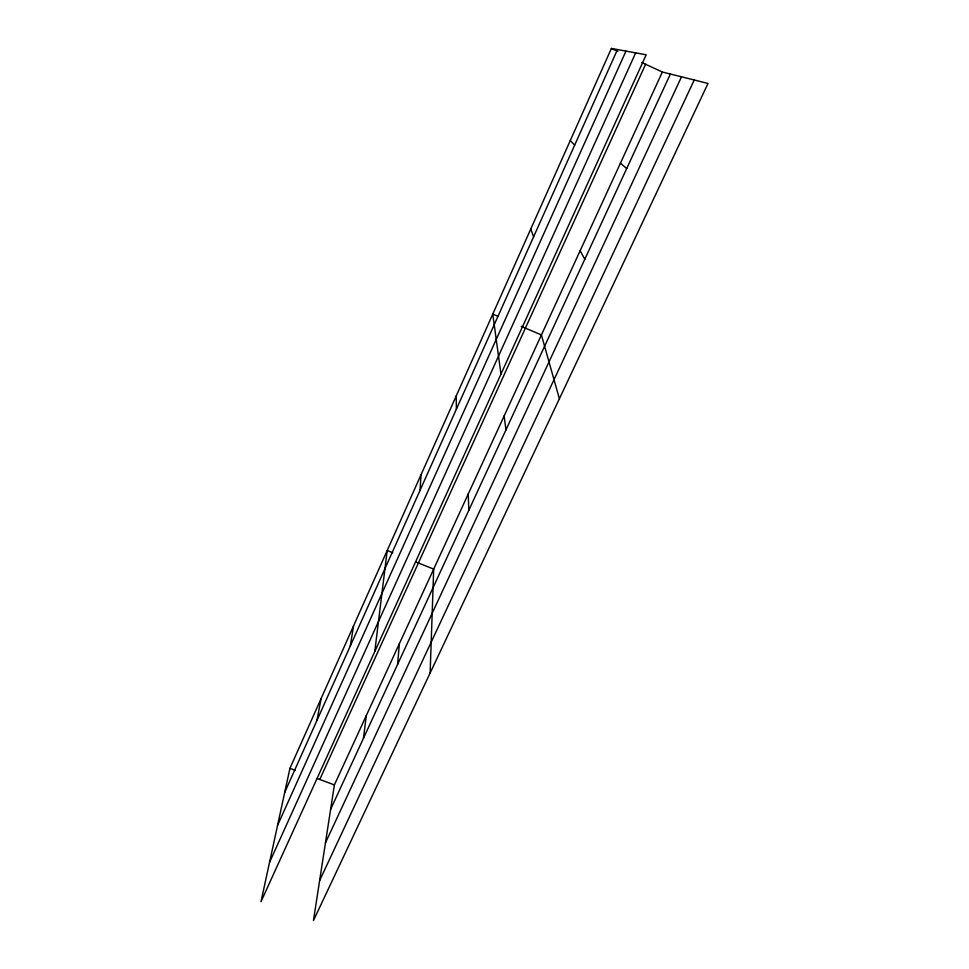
<?xml version="1.0" encoding="UTF-8"?>
<svg xmlns="http://www.w3.org/2000/svg" width="969" height="969" viewBox="0 0 969 969"><rect width="100%" height="100%" fill="white"/><g stroke="black" fill="none" stroke-linecap="round" stroke-linejoin="round"><path stroke-width="1.45" d="M430.139 673.007L433.688 569.094L415.762 561.935M419.989 490.435L421.067 474.665M397.605 664.407L399.361 643.695M374.785 651.519L387.2 550.525L392.796 552.766M363.484 738.245L366.282 715.594M662.372 72.021L334.39 784.926L313.459 920.55L708.012 83.443L662.372 72.021L641.611 62.428M350.281 646.044L353.576 625.829M316.887 720.597L321.175 698.383M289.937 768.344L260.988 901.751L646.178 54.785L611.391 48.45L289.937 768.344L295.291 770.343M284.716 792.388L617.483 49.564M277.57 825.358L625.962 51.103M269.527 862.398L635.664 52.871M319.758 779.476L645.608 64.269M330.611 809.381L670.378 74.032M325.439 842.909L681.51 76.817M319.637 880.555L694.24 79.991M317.02 778.446L334.39 784.926M498.139 316.415L492.761 314.113L500.973 374.07M521.274 326.335L541.405 334.959L559.392 398.768M611.391 48.45L617.883 51.454M620.426 163.192L626.701 168.558M570.256 140.578L574.678 145.132M580.14 250.765L584.816 259.232M530.746 229.072L533.616 236.775M504.134 415.967L505.951 429.897M468.257 493.948L468.802 510.312M456.242 395.921L456.375 409.221"/></g></svg>
